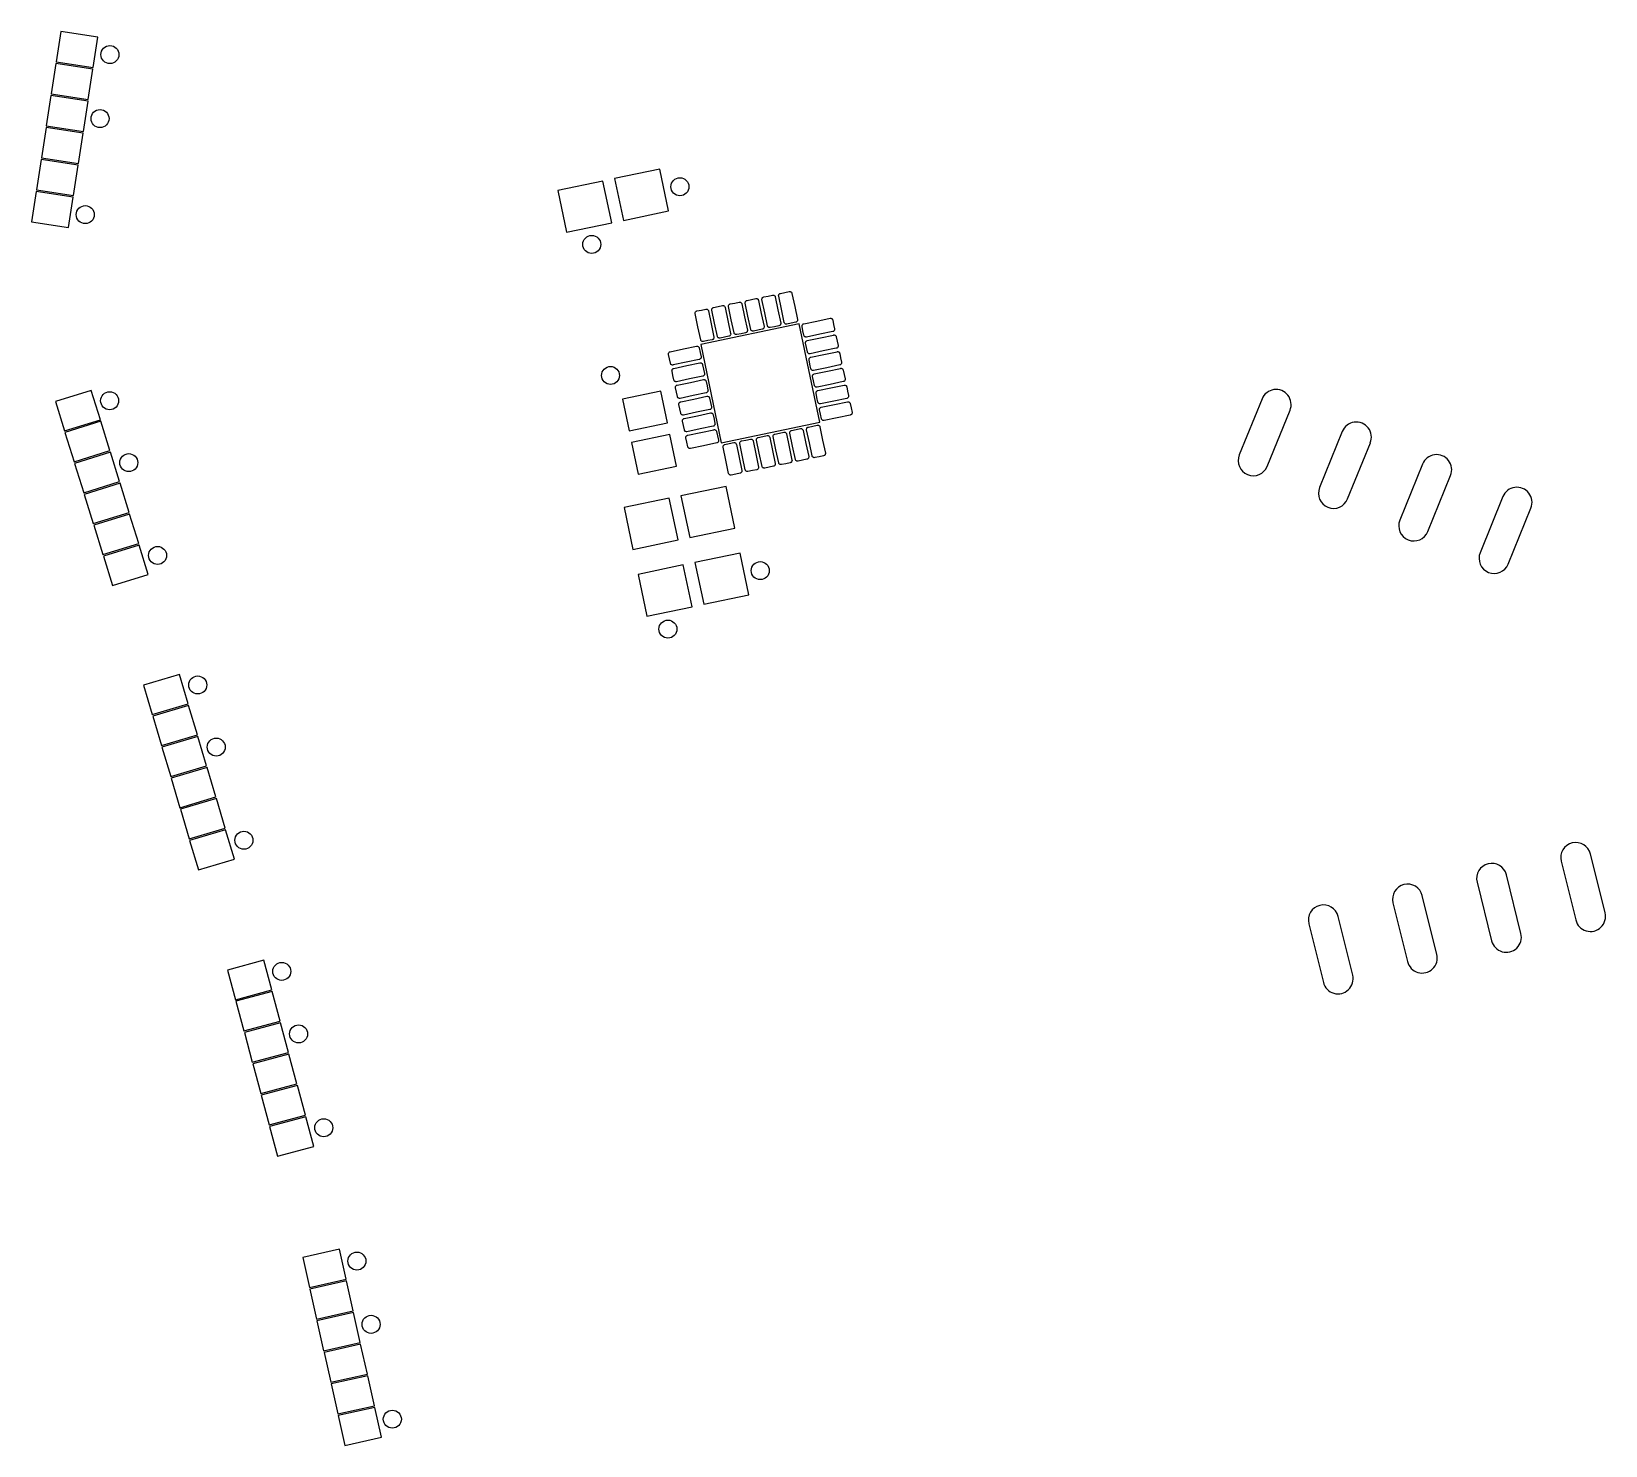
# Model space of a CAD drawing. Header units: millimetres. Extents: x 205 to 339, y 437 to 917.
# Drawn here: x 205.14 to 251.27, y 677.58 to 719.04 of the extents above; entities that cross this region are included whole.
import ezdxf

# ---------------------------------------------------------------- set-up
doc = ezdxf.new("R2010")
doc.units = ezdxf.units.MM
doc.header["$MEASUREMENT"] = 0
doc.layers.add('29_top stop', color=18, linetype='Continuous', true_color=0x000000)

msp = doc.modelspace()

# ---------------------------------------------------------------- linework, layer by layer
at = {"layer": '29_top stop'}
for points in [[(206.946, 717.986), (207.083, 718.875), (205.996, 719.043), (205.859, 718.153)], [(206.802, 717.047), (206.939, 717.936), (205.852, 718.104), (205.715, 717.214)], [(206.657, 716.108), (206.794, 716.997), (205.707, 717.165), (205.57, 716.275)], [(206.513, 715.169), (206.65, 716.058), (205.563, 716.226), (205.426, 715.336)], [(206.368, 714.23), (206.505, 715.119), (205.418, 715.287), (205.281, 714.397)], [(223.807, 713.78), (223.551, 715.003), (222.229, 714.727), (222.485, 713.503)], [(206.224, 713.291), (206.361, 714.18), (205.274, 714.348), (205.137, 713.458)], [(222.143, 713.431), (221.887, 714.655), (220.565, 714.379), (220.821, 713.155)], [(228.245, 707.582), (227.641, 710.47), (224.753, 709.866), (225.357, 706.978)], [(207.155, 707.658), (206.889, 708.518), (205.838, 708.192), (206.105, 707.333)], [(223.778, 707.567), (223.584, 708.497), (222.458, 708.262), (222.653, 707.332)], [(207.436, 706.751), (207.17, 707.611), (206.119, 707.285), (206.386, 706.425)], [(224.044, 706.295), (223.85, 707.225), (222.724, 706.989), (222.919, 706.059)], [(207.718, 705.844), (207.451, 706.703), (206.401, 706.378), (206.667, 705.518)], [(207.999, 704.936), (207.732, 705.796), (206.682, 705.47), (206.948, 704.611)], [(225.752, 704.481), (225.496, 705.704), (224.175, 705.428), (224.431, 704.204)], [(224.088, 704.133), (223.832, 705.356), (222.511, 705.08), (222.767, 703.856)], [(208.28, 704.029), (208.014, 704.888), (206.963, 704.563), (207.229, 703.703)], [(208.561, 703.121), (208.295, 703.981), (207.244, 703.655), (207.511, 702.796)], [(226.162, 702.523), (225.906, 703.747), (224.584, 703.47), (224.84, 702.247)], [(224.498, 702.175), (224.242, 703.399), (222.92, 703.122), (223.176, 701.899)], [(209.73, 699.327), (209.473, 700.19), (208.419, 699.876), (208.675, 699.014)], [(210.001, 698.417), (209.744, 699.279), (208.69, 698.966), (208.946, 698.103)], [(210.271, 697.506), (210.015, 698.369), (208.961, 698.055), (209.217, 697.193)], [(210.542, 696.596), (210.286, 697.458), (209.231, 697.145), (209.488, 696.282)], [(210.813, 695.685), (210.557, 696.548), (209.502, 696.234), (209.759, 695.371)], [(211.084, 694.774), (210.827, 695.637), (209.773, 695.323), (210.03, 694.461)], [(212.179, 690.938), (211.945, 691.807), (210.883, 691.521), (211.116, 690.652)], [(212.425, 690.02), (212.192, 690.889), (211.129, 690.604), (211.363, 689.735)], [(212.672, 689.103), (212.438, 689.972), (211.376, 689.686), (211.609, 688.817)], [(212.918, 688.185), (212.685, 689.054), (211.622, 688.769), (211.856, 687.9)], [(213.164, 687.268), (212.931, 688.137), (211.869, 687.851), (212.102, 686.982)], [(213.411, 686.35), (213.177, 687.219), (212.115, 686.934), (212.348, 686.065)], [(214.358, 682.454), (214.161, 683.332), (213.088, 683.091), (213.285, 682.213)], [(214.566, 681.527), (214.369, 682.405), (213.296, 682.164), (213.493, 681.286)], [(214.774, 680.6), (214.577, 681.478), (213.504, 681.237), (213.7, 680.359)], [(214.982, 679.673), (214.785, 680.551), (213.711, 680.31), (213.908, 679.432)], [(215.19, 678.746), (214.993, 679.624), (213.919, 679.383), (214.116, 678.505)], [(215.397, 677.819), (215.2, 678.697), (214.127, 678.456), (214.324, 677.578)]]:
    msp.add_lwpolyline(points, close=True, dxfattribs=at)
for points in [[(225.261, 710.977), (225.391, 711.004)], [(225.621, 711.052), (225.751, 711.079)], [(225.751, 711.079), (225.88, 711.106)], [(225.959, 711.055), (226.039, 710.671)], [(226.139, 710.692), (226.059, 711.076)], [(226.11, 711.155), (226.24, 711.182)], [(226.24, 711.182), (226.37, 711.209)], [(226.448, 711.158), (226.529, 710.773)], [(226.629, 710.794), (226.549, 711.179)], [(226.6, 711.257), (226.73, 711.284)], [(226.73, 711.284), (226.859, 711.311)], [(226.938, 711.26), (227.018, 710.876)], [(227.118, 710.897), (227.038, 711.281)], [(227.089, 711.359), (227.219, 711.387)], [(227.219, 711.387), (227.349, 711.414)], [(227.427, 711.362), (227.507, 710.978)], [(224.671, 710.385), (224.591, 710.769)], [(224.642, 710.847), (224.772, 710.875)], [(224.772, 710.875), (224.902, 710.902)], [(224.98, 710.85), (225.06, 710.466)], [(225.161, 710.487), (225.08, 710.871)], [(225.132, 710.95), (225.261, 710.977)], [(225.469, 710.953), (225.55, 710.569)], [(225.55, 710.569), (225.63, 710.184)], [(225.65, 710.59), (225.57, 710.974)], [(225.73, 710.205), (225.65, 710.59)], [(226.039, 710.671), (226.12, 710.287)], [(226.22, 710.308), (226.139, 710.692)], [(226.529, 710.773), (226.609, 710.389)], [(226.709, 710.41), (226.629, 710.794)], [(227.018, 710.876), (227.098, 710.492)], [(227.199, 710.513), (227.118, 710.897)], [(227.507, 710.978), (227.588, 710.594)], [(227.776, 710.471), (228.16, 710.552)], [(228.16, 710.552), (228.544, 710.632)], [(228.623, 710.581), (228.65, 710.451)], [(224.752, 710.001), (224.671, 710.385)], [(225.06, 710.466), (225.141, 710.082)], [(225.241, 710.103), (225.161, 710.487)], [(225.449, 710.079), (225.32, 710.052)], [(225.579, 710.106), (225.449, 710.079)], [(225.939, 710.181), (225.809, 710.154)], [(226.068, 710.208), (225.939, 710.181)], [(226.428, 710.284), (226.298, 710.256)], [(226.558, 710.311), (226.428, 710.284)], [(226.917, 710.386), (226.788, 710.359)], [(227.047, 710.413), (226.917, 710.386)], [(227.407, 710.488), (227.277, 710.461)], [(227.537, 710.515), (227.407, 710.488)], [(227.751, 710.263), (227.724, 710.393)], [(227.779, 710.133), (227.751, 710.263)], [(228.241, 710.162), (227.857, 710.082)], [(227.878, 709.982), (228.262, 710.062)], [(228.625, 710.243), (228.241, 710.162)], [(228.262, 710.062), (228.646, 710.142)], [(228.65, 710.451), (228.677, 710.321)], [(228.725, 710.091), (228.752, 709.961)], [(223.86, 709.652), (224.245, 709.732)], [(224.245, 709.732), (224.629, 709.813)], [(224.707, 709.761), (224.734, 709.632)], [(224.734, 709.632), (224.762, 709.502)], [(224.96, 709.976), (224.83, 709.949)], [(225.09, 710.004), (224.96, 709.976)], [(227.854, 709.774), (227.827, 709.903)], [(227.881, 709.644), (227.854, 709.774)], [(228.344, 709.673), (227.959, 709.593)], [(228.728, 709.753), (228.344, 709.673)], [(228.365, 709.573), (228.749, 709.653)], [(228.752, 709.961), (228.779, 709.832)], [(228.827, 709.602), (228.854, 709.472)], [(223.836, 709.444), (223.809, 709.574)], [(223.863, 709.314), (223.836, 709.444)], [(224.326, 709.343), (223.942, 709.263)], [(223.963, 709.163), (224.347, 709.243)], [(224.71, 709.424), (224.326, 709.343)], [(224.347, 709.243), (224.731, 709.323)], [(224.81, 709.272), (224.837, 709.142)], [(224.837, 709.142), (224.864, 709.013)], [(227.956, 709.284), (227.929, 709.414)], [(227.983, 709.154), (227.956, 709.284)], [(227.98, 709.492), (228.365, 709.573)], [(228.446, 709.184), (228.062, 709.103)], [(228.83, 709.264), (228.446, 709.184)], [(228.467, 709.083), (228.851, 709.164)], [(228.854, 709.472), (228.882, 709.342)], [(223.939, 708.954), (223.912, 709.084)], [(223.966, 708.825), (223.939, 708.954)], [(224.428, 708.854), (224.044, 708.773)], [(224.065, 708.673), (224.449, 708.754)], [(224.813, 708.934), (224.428, 708.854)], [(224.449, 708.754), (224.834, 708.834)], [(224.912, 708.783), (224.939, 708.653)], [(228.059, 708.795), (228.032, 708.924)], [(228.086, 708.665), (228.059, 708.795)], [(228.083, 709.003), (228.467, 709.083)], [(228.548, 708.694), (228.164, 708.614)], [(228.933, 708.775), (228.548, 708.694)], [(228.569, 708.594), (228.954, 708.674)], [(228.93, 709.112), (228.957, 708.983)], [(228.957, 708.983), (228.984, 708.853)], [(224.041, 708.465), (224.014, 708.595)], [(224.068, 708.335), (224.041, 708.465)], [(224.531, 708.364), (224.147, 708.284)], [(224.168, 708.184), (224.552, 708.264)], [(224.915, 708.445), (224.531, 708.364)], [(224.552, 708.264), (224.936, 708.345)], [(224.939, 708.653), (224.966, 708.523)], [(225.014, 708.293), (225.042, 708.164)], [(228.161, 708.305), (228.134, 708.435)], [(228.188, 708.176), (228.161, 708.305)], [(228.185, 708.514), (228.569, 708.594)], [(229.035, 708.285), (228.651, 708.205)], [(229.032, 708.623), (229.059, 708.493)], [(229.059, 708.493), (229.086, 708.364)], [(241.206, 708.268), (240.538, 706.624)], [(224.143, 707.976), (224.116, 708.105)], [(224.171, 707.846), (224.143, 707.976)], [(224.633, 707.875), (224.249, 707.795)], [(224.27, 707.694), (224.654, 707.775)], [(225.017, 707.955), (224.633, 707.875)], [(224.654, 707.775), (225.038, 707.855)], [(225.042, 708.164), (225.069, 708.034)], [(225.117, 707.804), (225.144, 707.674)], [(228.263, 707.816), (228.236, 707.946)], [(228.291, 707.686), (228.263, 707.816)], [(228.651, 708.205), (228.267, 708.124)], [(228.288, 708.024), (228.672, 708.104)], [(228.672, 708.104), (229.056, 708.185)], [(229.137, 707.796), (228.753, 707.715)], [(229.134, 708.134), (229.162, 708.004)], [(229.162, 708.004), (229.189, 707.874)], [(241.36, 706.291), (242.027, 707.935)], [(224.246, 707.486), (224.219, 707.616)], [(224.273, 707.357), (224.246, 707.486)], [(224.736, 707.386), (224.351, 707.305)], [(225.12, 707.466), (224.736, 707.386)], [(224.757, 707.285), (225.141, 707.366)], [(225.144, 707.674), (225.171, 707.544)], [(225.219, 707.314), (225.246, 707.185)], [(227.059, 707.267), (227.189, 707.294)], [(227.419, 707.342), (227.549, 707.369)], [(227.549, 707.369), (227.678, 707.396)], [(227.757, 707.345), (227.837, 706.961)], [(227.937, 706.982), (227.857, 707.366)], [(227.908, 707.444), (228.038, 707.471)], [(228.038, 707.471), (228.168, 707.498)], [(228.246, 707.447), (228.327, 707.063)], [(228.753, 707.715), (228.369, 707.635)], [(243.559, 707.313), (242.892, 705.669)], [(224.348, 706.997), (224.321, 707.126)], [(224.375, 706.867), (224.348, 706.997)], [(224.372, 707.205), (224.757, 707.285)], [(224.838, 706.896), (224.454, 706.816)], [(225.222, 706.977), (224.838, 706.896)], [(225.246, 707.185), (225.274, 707.055)], [(225.49, 706.47), (225.41, 706.854)], [(225.461, 706.932), (225.591, 706.959)], [(225.591, 706.959), (225.721, 706.986)], [(225.799, 706.935), (225.88, 706.551)], [(225.98, 706.572), (225.899, 706.956)], [(225.951, 707.035), (226.08, 707.062)], [(226.08, 707.062), (226.21, 707.089)], [(226.289, 707.038), (226.369, 706.653)], [(226.469, 706.674), (226.389, 707.059)], [(226.44, 707.137), (226.57, 707.164)], [(226.57, 707.164), (226.7, 707.191)], [(226.778, 707.14), (226.858, 706.756)], [(226.959, 706.777), (226.878, 707.161)], [(226.93, 707.239), (227.059, 707.267)], [(227.267, 707.242), (227.348, 706.858)], [(227.348, 706.858), (227.428, 706.474)], [(227.448, 706.879), (227.368, 707.263)], [(227.528, 706.495), (227.448, 706.879)], [(227.837, 706.961), (227.918, 706.576)], [(228.018, 706.597), (227.937, 706.982)], [(228.327, 707.063), (228.407, 706.679)], [(243.714, 705.335), (244.381, 706.979)], [(225.571, 706.085), (225.49, 706.47)], [(225.88, 706.551), (225.96, 706.167)], [(226.06, 706.188), (225.98, 706.572)], [(226.369, 706.653), (226.449, 706.269)], [(226.55, 706.29), (226.469, 706.674)], [(226.858, 706.756), (226.939, 706.372)], [(227.039, 706.393), (226.959, 706.777)], [(227.247, 706.368), (227.117, 706.341)], [(227.377, 706.395), (227.247, 706.368)], [(227.737, 706.471), (227.607, 706.444)], [(227.866, 706.498), (227.737, 706.471)], [(228.226, 706.573), (228.096, 706.546)], [(228.356, 706.6), (228.226, 706.573)], [(225.779, 706.061), (225.649, 706.034)], [(225.909, 706.088), (225.779, 706.061)], [(226.268, 706.164), (226.139, 706.136)], [(226.398, 706.191), (226.268, 706.164)], [(226.758, 706.266), (226.628, 706.239)], [(226.887, 706.293), (226.758, 706.266)], [(245.913, 706.357), (245.245, 704.714)], [(246.067, 704.38), (246.734, 706.024)], [(248.266, 705.402), (247.599, 703.758)], [(248.421, 703.425), (249.088, 705.069)], [(251.261, 693.202), (250.835, 694.924)], [(249.974, 694.711), (250.4, 692.989)], [(247.509, 694.101), (247.935, 692.379)], [(248.796, 692.592), (248.37, 694.314)], [(245.043, 693.49), (245.469, 691.768)], [(246.33, 691.981), (245.904, 693.703)], [(243.865, 691.371), (243.438, 693.093)], [(242.577, 692.88), (243.004, 691.158)]]:
    msp.add_lwpolyline(points, dxfattribs=at)
for centre in [(207.435, 718.366), (207.146, 716.488), (224.143, 714.489), (206.712, 713.671), (221.56, 712.799), (222.109, 708.955), (207.428, 708.214), (207.99, 706.399), (208.834, 703.677), (226.499, 703.232), (223.792, 701.517), (210.009, 699.88), (210.551, 698.059), (211.363, 695.327), (212.473, 691.482), (212.965, 689.647), (213.704, 686.895), (214.674, 682.986), (215.09, 681.132), (215.714, 678.351)]:
    msp.add_circle(centre, 0.264, dxfattribs=at)
for centre, start, end in [((241.616, 708.101), 337.9063, 157.9063), ((243.97, 707.146), 337.9063, 157.9063), ((240.949, 706.458), 157.9063, 337.9063), ((246.323, 706.191), 337.9063, 157.9063), ((243.303, 705.502), 157.9063, 337.9063), ((248.677, 705.235), 337.9063, 157.9063), ((245.656, 704.547), 157.9063, 337.9063), ((248.01, 703.592), 157.9063, 337.9063), ((250.405, 694.817), 13.9021, 193.9021), ((247.939, 694.207), 13.9021, 193.9021), ((245.473, 693.597), 13.9021, 193.9021), ((243.008, 692.987), 13.9021, 193.9021), ((250.831, 693.095), 193.9021, 13.9021), ((248.365, 692.485), 193.9021, 13.9021), ((245.9, 691.875), 193.9021, 13.9021), ((243.434, 691.265), 193.9021, 13.9021)]:
    msp.add_arc(centre, 0.443, start, end, dxfattribs=at)
for points, knots in [([(225.391, 711.004), (225.4, 711.006), (225.417, 711.006), (225.444, 710.995), (225.462, 710.975), (225.468, 710.959), (225.469, 710.953)], [2.6461067, 2.6461067, 2.6461067, 2.6461067, 2.6722453, 2.6978442, 2.7306065, 2.7495084, 2.7495084, 2.7495084, 2.7495084]), ([(225.57, 710.974), (225.568, 710.98), (225.567, 710.997), (225.576, 711.023), (225.596, 711.043), (225.613, 711.05), (225.621, 711.052)], [2.277705, 2.277705, 2.277705, 2.277705, 2.2966068, 2.3293692, 2.3549681, 2.3811067, 2.3811067, 2.3811067, 2.3811067]), ([(225.88, 711.106), (225.889, 711.108), (225.907, 711.108), (225.933, 711.098), (225.952, 711.078), (225.958, 711.061), (225.959, 711.055)], [2.6461067, 2.6461067, 2.6461067, 2.6461067, 2.6722453, 2.6978442, 2.7306065, 2.7495084, 2.7495084, 2.7495084, 2.7495084]), ([(226.059, 711.076), (226.058, 711.082), (226.057, 711.1), (226.065, 711.125), (226.086, 711.146), (226.102, 711.153), (226.11, 711.155)], [2.277705, 2.277705, 2.277705, 2.277705, 2.2966068, 2.3293692, 2.3549681, 2.3811067, 2.3811067, 2.3811067, 2.3811067]), ([(226.37, 711.209), (226.378, 711.211), (226.396, 711.211), (226.423, 711.2), (226.441, 711.18), (226.447, 711.164), (226.448, 711.158)], [2.6461067, 2.6461067, 2.6461067, 2.6461067, 2.6722453, 2.6978442, 2.7306065, 2.7495084, 2.7495084, 2.7495084, 2.7495084]), ([(226.549, 711.179), (226.547, 711.185), (226.546, 711.202), (226.555, 711.228), (226.575, 711.248), (226.591, 711.255), (226.6, 711.257)], [2.277705, 2.277705, 2.277705, 2.277705, 2.2966068, 2.3293692, 2.3549681, 2.3811067, 2.3811067, 2.3811067, 2.3811067]), ([(226.859, 711.311), (226.868, 711.313), (226.886, 711.313), (226.912, 711.302), (226.93, 711.283), (226.936, 711.266), (226.938, 711.26)], [2.6461067, 2.6461067, 2.6461067, 2.6461067, 2.6722453, 2.6978442, 2.7306065, 2.7495084, 2.7495084, 2.7495084, 2.7495084]), ([(227.038, 711.281), (227.037, 711.287), (227.035, 711.304), (227.044, 711.33), (227.064, 711.351), (227.081, 711.357), (227.089, 711.359)], [2.277705, 2.277705, 2.277705, 2.277705, 2.2966068, 2.3293692, 2.3549681, 2.3811067, 2.3811067, 2.3811067, 2.3811067]), ([(227.349, 711.414), (227.357, 711.415), (227.375, 711.416), (227.402, 711.405), (227.42, 711.385), (227.426, 711.368), (227.427, 711.362)], [2.6461067, 2.6461067, 2.6461067, 2.6461067, 2.6722453, 2.6978442, 2.7306065, 2.7495084, 2.7495084, 2.7495084, 2.7495084]), ([(224.591, 710.769), (224.59, 710.775), (224.588, 710.793), (224.597, 710.818), (224.617, 710.839), (224.634, 710.846), (224.642, 710.847)], [2.277705, 2.277705, 2.277705, 2.277705, 2.2966068, 2.3293692, 2.3549681, 2.3811067, 2.3811067, 2.3811067, 2.3811067]), ([(224.902, 710.902), (224.91, 710.903), (224.928, 710.904), (224.955, 710.893), (224.973, 710.873), (224.979, 710.857), (224.98, 710.85)], [2.6461067, 2.6461067, 2.6461067, 2.6461067, 2.6722453, 2.6978442, 2.7306065, 2.7495084, 2.7495084, 2.7495084, 2.7495084]), ([(225.08, 710.871), (225.079, 710.878), (225.078, 710.895), (225.087, 710.92), (225.107, 710.941), (225.123, 710.948), (225.132, 710.95)], [2.277705, 2.277705, 2.277705, 2.277705, 2.2966068, 2.3293692, 2.3549681, 2.3811067, 2.3811067, 2.3811067, 2.3811067]), ([(227.588, 710.594), (227.589, 710.588), (227.59, 710.57), (227.582, 710.545), (227.561, 710.524), (227.545, 710.517), (227.537, 710.515)], [1.0209017, 1.0209017, 1.0209017, 1.0209017, 1.0398035, 1.0725658, 1.0981648, 1.1243033, 1.1243033, 1.1243033, 1.1243033]), ([(228.544, 710.632), (228.55, 710.633), (228.568, 710.634), (228.593, 710.626), (228.614, 710.605), (228.621, 710.589), (228.623, 710.581)], [2.277705, 2.277705, 2.277705, 2.277705, 2.2966068, 2.3293692, 2.3549681, 2.3811067, 2.3811067, 2.3811067, 2.3811067]), ([(225.141, 710.082), (225.142, 710.076), (225.143, 710.058), (225.135, 710.033), (225.114, 710.012), (225.098, 710.005), (225.09, 710.004)], [1.0209017, 1.0209017, 1.0209017, 1.0209017, 1.0398035, 1.0725658, 1.0981648, 1.1243033, 1.1243033, 1.1243033, 1.1243033]), ([(225.32, 710.052), (225.311, 710.05), (225.293, 710.05), (225.266, 710.061), (225.248, 710.08), (225.242, 710.097), (225.241, 710.103)], [1.3893033, 1.3893033, 1.3893033, 1.3893033, 1.4154419, 1.4410409, 1.4738032, 1.492705, 1.492705, 1.492705, 1.492705]), ([(225.63, 710.184), (225.631, 710.178), (225.633, 710.161), (225.624, 710.135), (225.604, 710.115), (225.587, 710.108), (225.579, 710.106)], [1.0209017, 1.0209017, 1.0209017, 1.0209017, 1.0398035, 1.0725658, 1.0981648, 1.1243033, 1.1243033, 1.1243033, 1.1243033]), ([(225.809, 710.154), (225.8, 710.152), (225.783, 710.152), (225.756, 710.163), (225.738, 710.183), (225.732, 710.199), (225.73, 710.205)], [1.3893033, 1.3893033, 1.3893033, 1.3893033, 1.4154419, 1.4410409, 1.4738032, 1.492705, 1.492705, 1.492705, 1.492705]), ([(226.12, 710.287), (226.121, 710.281), (226.122, 710.263), (226.113, 710.238), (226.093, 710.217), (226.077, 710.21), (226.068, 710.208)], [1.0209017, 1.0209017, 1.0209017, 1.0209017, 1.0398035, 1.0725658, 1.0981648, 1.1243033, 1.1243033, 1.1243033, 1.1243033]), ([(226.298, 710.256), (226.29, 710.255), (226.272, 710.254), (226.245, 710.265), (226.227, 710.285), (226.221, 710.302), (226.22, 710.308)], [1.3893033, 1.3893033, 1.3893033, 1.3893033, 1.4154419, 1.4410409, 1.4738032, 1.492705, 1.492705, 1.492705, 1.492705]), ([(226.609, 710.389), (226.61, 710.383), (226.612, 710.366), (226.603, 710.34), (226.583, 710.319), (226.566, 710.313), (226.558, 710.311)], [1.0209017, 1.0209017, 1.0209017, 1.0209017, 1.0398035, 1.0725658, 1.0981648, 1.1243033, 1.1243033, 1.1243033, 1.1243033]), ([(226.788, 710.359), (226.779, 710.357), (226.761, 710.357), (226.735, 710.368), (226.716, 710.388), (226.711, 710.404), (226.709, 710.41)], [1.3893033, 1.3893033, 1.3893033, 1.3893033, 1.4154419, 1.4410409, 1.4738032, 1.492705, 1.492705, 1.492705, 1.492705]), ([(227.098, 710.492), (227.1, 710.485), (227.101, 710.468), (227.092, 710.443), (227.072, 710.422), (227.056, 710.415), (227.047, 710.413)], [1.0209017, 1.0209017, 1.0209017, 1.0209017, 1.0398035, 1.0725658, 1.0981648, 1.1243033, 1.1243033, 1.1243033, 1.1243033]), ([(227.277, 710.461), (227.269, 710.46), (227.251, 710.459), (227.224, 710.47), (227.206, 710.49), (227.2, 710.506), (227.199, 710.513)], [1.3893033, 1.3893033, 1.3893033, 1.3893033, 1.4154419, 1.4410409, 1.4738032, 1.492705, 1.492705, 1.492705, 1.492705]), ([(227.724, 710.393), (227.723, 710.401), (227.722, 710.419), (227.733, 710.446), (227.753, 710.464), (227.77, 710.47), (227.776, 710.471)], [1.3893033, 1.3893033, 1.3893033, 1.3893033, 1.4154419, 1.4410409, 1.4738032, 1.492705, 1.492705, 1.492705, 1.492705]), ([(227.857, 710.082), (227.851, 710.081), (227.834, 710.079), (227.808, 710.088), (227.787, 710.108), (227.781, 710.125), (227.779, 710.133)], [1.0209017, 1.0209017, 1.0209017, 1.0209017, 1.0398035, 1.0725658, 1.0981648, 1.1243033, 1.1243033, 1.1243033, 1.1243033]), ([(228.677, 710.321), (228.678, 710.313), (228.679, 710.295), (228.668, 710.268), (228.648, 710.25), (228.632, 710.244), (228.625, 710.243)], [2.6461067, 2.6461067, 2.6461067, 2.6461067, 2.6722453, 2.6978442, 2.7306065, 2.7495084, 2.7495084, 2.7495084, 2.7495084]), ([(228.646, 710.142), (228.653, 710.144), (228.67, 710.145), (228.695, 710.136), (228.716, 710.116), (228.723, 710.1), (228.725, 710.091)], [2.277705, 2.277705, 2.277705, 2.277705, 2.2966068, 2.3293692, 2.3549681, 2.3811067, 2.3811067, 2.3811067, 2.3811067]), ([(223.809, 709.574), (223.807, 709.582), (223.807, 709.6), (223.818, 709.627), (223.838, 709.645), (223.854, 709.651), (223.86, 709.652)], [1.3893033, 1.3893033, 1.3893033, 1.3893033, 1.4154419, 1.4410409, 1.4738032, 1.492705, 1.492705, 1.492705, 1.492705]), ([(224.629, 709.813), (224.635, 709.814), (224.652, 709.815), (224.678, 709.806), (224.699, 709.786), (224.705, 709.77), (224.707, 709.761)], [2.277705, 2.277705, 2.277705, 2.277705, 2.2966068, 2.3293692, 2.3549681, 2.3811067, 2.3811067, 2.3811067, 2.3811067]), ([(224.83, 709.949), (224.822, 709.948), (224.804, 709.947), (224.777, 709.958), (224.759, 709.978), (224.753, 709.994), (224.752, 710.001)], [1.3893033, 1.3893033, 1.3893033, 1.3893033, 1.4154419, 1.4410409, 1.4738032, 1.492705, 1.492705, 1.492705, 1.492705]), ([(227.827, 709.903), (227.825, 709.912), (227.825, 709.93), (227.836, 709.956), (227.855, 709.975), (227.872, 709.98), (227.878, 709.982)], [1.3893033, 1.3893033, 1.3893033, 1.3893033, 1.4154419, 1.4410409, 1.4738032, 1.492705, 1.492705, 1.492705, 1.492705]), ([(227.959, 709.593), (227.953, 709.591), (227.936, 709.59), (227.91, 709.599), (227.89, 709.619), (227.883, 709.635), (227.881, 709.644)], [1.0209017, 1.0209017, 1.0209017, 1.0209017, 1.0398035, 1.0725658, 1.0981648, 1.1243033, 1.1243033, 1.1243033, 1.1243033]), ([(228.779, 709.832), (228.781, 709.823), (228.781, 709.805), (228.77, 709.779), (228.75, 709.761), (228.734, 709.755), (228.728, 709.753)], [2.6461067, 2.6461067, 2.6461067, 2.6461067, 2.6722453, 2.6978442, 2.7306065, 2.7495084, 2.7495084, 2.7495084, 2.7495084]), ([(228.749, 709.653), (228.755, 709.654), (228.772, 709.656), (228.798, 709.647), (228.819, 709.627), (228.825, 709.61), (228.827, 709.602)], [2.277705, 2.277705, 2.277705, 2.277705, 2.2966068, 2.3293692, 2.3549681, 2.3811067, 2.3811067, 2.3811067, 2.3811067]), ([(223.942, 709.263), (223.936, 709.262), (223.918, 709.26), (223.893, 709.269), (223.872, 709.289), (223.865, 709.306), (223.863, 709.314)], [1.0209017, 1.0209017, 1.0209017, 1.0209017, 1.0398035, 1.0725658, 1.0981648, 1.1243033, 1.1243033, 1.1243033, 1.1243033]), ([(223.912, 709.084), (223.91, 709.093), (223.91, 709.11), (223.92, 709.137), (223.94, 709.155), (223.957, 709.161), (223.963, 709.163)], [1.3893033, 1.3893033, 1.3893033, 1.3893033, 1.4154419, 1.4410409, 1.4738032, 1.492705, 1.492705, 1.492705, 1.492705]), ([(224.762, 709.502), (224.763, 709.493), (224.764, 709.476), (224.753, 709.449), (224.733, 709.431), (224.716, 709.425), (224.71, 709.424)], [2.6461067, 2.6461067, 2.6461067, 2.6461067, 2.6722453, 2.6978442, 2.7306065, 2.7495084, 2.7495084, 2.7495084, 2.7495084]), ([(224.731, 709.323), (224.737, 709.325), (224.755, 709.326), (224.78, 709.317), (224.801, 709.297), (224.808, 709.281), (224.81, 709.272)], [2.277705, 2.277705, 2.277705, 2.277705, 2.2966068, 2.3293692, 2.3549681, 2.3811067, 2.3811067, 2.3811067, 2.3811067]), ([(227.929, 709.414), (227.927, 709.422), (227.927, 709.44), (227.938, 709.467), (227.958, 709.485), (227.974, 709.491), (227.98, 709.492)], [1.3893033, 1.3893033, 1.3893033, 1.3893033, 1.4154419, 1.4410409, 1.4738032, 1.492705, 1.492705, 1.492705, 1.492705]), ([(228.062, 709.103), (228.056, 709.102), (228.038, 709.101), (228.013, 709.109), (227.992, 709.13), (227.985, 709.146), (227.983, 709.154)], [1.0209017, 1.0209017, 1.0209017, 1.0209017, 1.0398035, 1.0725658, 1.0981648, 1.1243033, 1.1243033, 1.1243033, 1.1243033]), ([(228.882, 709.342), (228.883, 709.334), (228.884, 709.316), (228.873, 709.289), (228.853, 709.271), (228.836, 709.265), (228.83, 709.264)], [2.6461067, 2.6461067, 2.6461067, 2.6461067, 2.6722453, 2.6978442, 2.7306065, 2.7495084, 2.7495084, 2.7495084, 2.7495084]), ([(228.851, 709.164), (228.857, 709.165), (228.875, 709.166), (228.9, 709.157), (228.921, 709.137), (228.928, 709.121), (228.93, 709.112)], [2.277705, 2.277705, 2.277705, 2.277705, 2.2966068, 2.3293692, 2.3549681, 2.3811067, 2.3811067, 2.3811067, 2.3811067]), ([(224.044, 708.773), (224.038, 708.772), (224.021, 708.771), (223.995, 708.78), (223.975, 708.8), (223.968, 708.816), (223.966, 708.825)], [1.0209017, 1.0209017, 1.0209017, 1.0209017, 1.0398035, 1.0725658, 1.0981648, 1.1243033, 1.1243033, 1.1243033, 1.1243033]), ([(224.014, 708.595), (224.012, 708.603), (224.012, 708.621), (224.023, 708.648), (224.043, 708.666), (224.059, 708.672), (224.065, 708.673)], [1.3893033, 1.3893033, 1.3893033, 1.3893033, 1.4154419, 1.4410409, 1.4738032, 1.492705, 1.492705, 1.492705, 1.492705]), ([(224.864, 709.013), (224.866, 709.004), (224.866, 708.986), (224.855, 708.96), (224.835, 708.941), (224.819, 708.936), (224.813, 708.934)], [2.6461067, 2.6461067, 2.6461067, 2.6461067, 2.6722453, 2.6978442, 2.7306065, 2.7495084, 2.7495084, 2.7495084, 2.7495084]), ([(224.834, 708.834), (224.84, 708.835), (224.857, 708.836), (224.883, 708.828), (224.903, 708.808), (224.91, 708.791), (224.912, 708.783)], [2.277705, 2.277705, 2.277705, 2.277705, 2.2966068, 2.3293692, 2.3549681, 2.3811067, 2.3811067, 2.3811067, 2.3811067]), ([(228.032, 708.924), (228.03, 708.933), (228.03, 708.951), (228.04, 708.977), (228.06, 708.996), (228.077, 709.002), (228.083, 709.003)], [1.3893033, 1.3893033, 1.3893033, 1.3893033, 1.4154419, 1.4410409, 1.4738032, 1.492705, 1.492705, 1.492705, 1.492705]), ([(228.984, 708.853), (228.986, 708.844), (228.986, 708.827), (228.975, 708.8), (228.955, 708.782), (228.939, 708.776), (228.933, 708.775)], [2.6461067, 2.6461067, 2.6461067, 2.6461067, 2.6722453, 2.6978442, 2.7306065, 2.7495084, 2.7495084, 2.7495084, 2.7495084]), ([(228.954, 708.674), (228.96, 708.676), (228.977, 708.677), (229.003, 708.668), (229.023, 708.648), (229.03, 708.631), (229.032, 708.623)], [2.277705, 2.277705, 2.277705, 2.277705, 2.2966068, 2.3293692, 2.3549681, 2.3811067, 2.3811067, 2.3811067, 2.3811067]), ([(224.147, 708.284), (224.14, 708.283), (224.123, 708.282), (224.098, 708.29), (224.077, 708.31), (224.07, 708.327), (224.068, 708.335)], [1.0209017, 1.0209017, 1.0209017, 1.0209017, 1.0398035, 1.0725658, 1.0981648, 1.1243033, 1.1243033, 1.1243033, 1.1243033]), ([(224.966, 708.523), (224.968, 708.515), (224.968, 708.497), (224.957, 708.47), (224.938, 708.452), (224.921, 708.446), (224.915, 708.445)], [2.6461067, 2.6461067, 2.6461067, 2.6461067, 2.6722453, 2.6978442, 2.7306065, 2.7495084, 2.7495084, 2.7495084, 2.7495084]), ([(224.936, 708.345), (224.942, 708.346), (224.96, 708.347), (224.985, 708.338), (225.006, 708.318), (225.013, 708.302), (225.014, 708.293)], [2.277705, 2.277705, 2.277705, 2.277705, 2.2966068, 2.3293692, 2.3549681, 2.3811067, 2.3811067, 2.3811067, 2.3811067]), ([(228.164, 708.614), (228.158, 708.613), (228.141, 708.611), (228.115, 708.62), (228.095, 708.64), (228.088, 708.657), (228.086, 708.665)], [1.0209017, 1.0209017, 1.0209017, 1.0209017, 1.0398035, 1.0725658, 1.0981648, 1.1243033, 1.1243033, 1.1243033, 1.1243033]), ([(228.134, 708.435), (228.132, 708.444), (228.132, 708.461), (228.143, 708.488), (228.163, 708.506), (228.179, 708.512), (228.185, 708.514)], [1.3893033, 1.3893033, 1.3893033, 1.3893033, 1.4154419, 1.4410409, 1.4738032, 1.492705, 1.492705, 1.492705, 1.492705]), ([(229.086, 708.364), (229.088, 708.355), (229.088, 708.337), (229.077, 708.311), (229.058, 708.292), (229.041, 708.286), (229.035, 708.285)], [2.6461067, 2.6461067, 2.6461067, 2.6461067, 2.6722453, 2.6978442, 2.7306065, 2.7495084, 2.7495084, 2.7495084, 2.7495084]), ([(224.116, 708.105), (224.115, 708.114), (224.114, 708.132), (224.125, 708.158), (224.145, 708.177), (224.161, 708.182), (224.168, 708.184)], [1.3893033, 1.3893033, 1.3893033, 1.3893033, 1.4154419, 1.4410409, 1.4738032, 1.492705, 1.492705, 1.492705, 1.492705]), ([(224.249, 707.795), (224.243, 707.793), (224.225, 707.792), (224.2, 707.801), (224.179, 707.821), (224.172, 707.837), (224.171, 707.846)], [1.0209017, 1.0209017, 1.0209017, 1.0209017, 1.0398035, 1.0725658, 1.0981648, 1.1243033, 1.1243033, 1.1243033, 1.1243033]), ([(225.069, 708.034), (225.07, 708.025), (225.071, 708.008), (225.06, 707.981), (225.04, 707.963), (225.024, 707.957), (225.017, 707.955)], [2.6461067, 2.6461067, 2.6461067, 2.6461067, 2.6722453, 2.6978442, 2.7306065, 2.7495084, 2.7495084, 2.7495084, 2.7495084]), ([(225.038, 707.855), (225.045, 707.856), (225.062, 707.858), (225.087, 707.849), (225.108, 707.829), (225.115, 707.812), (225.117, 707.804)], [2.277705, 2.277705, 2.277705, 2.277705, 2.2966068, 2.3293692, 2.3549681, 2.3811067, 2.3811067, 2.3811067, 2.3811067]), ([(228.267, 708.124), (228.26, 708.123), (228.243, 708.122), (228.218, 708.131), (228.197, 708.151), (228.19, 708.167), (228.188, 708.176)], [1.0209017, 1.0209017, 1.0209017, 1.0209017, 1.0398035, 1.0725658, 1.0981648, 1.1243033, 1.1243033, 1.1243033, 1.1243033]), ([(228.236, 707.946), (228.235, 707.954), (228.234, 707.972), (228.245, 707.999), (228.265, 708.017), (228.281, 708.023), (228.288, 708.024)], [1.3893033, 1.3893033, 1.3893033, 1.3893033, 1.4154419, 1.4410409, 1.4738032, 1.492705, 1.492705, 1.492705, 1.492705]), ([(229.056, 708.185), (229.062, 708.186), (229.08, 708.187), (229.105, 708.179), (229.126, 708.158), (229.133, 708.142), (229.134, 708.134)], [2.277705, 2.277705, 2.277705, 2.277705, 2.2966068, 2.3293692, 2.3549681, 2.3811067, 2.3811067, 2.3811067, 2.3811067]), ([(229.189, 707.874), (229.19, 707.866), (229.191, 707.848), (229.18, 707.821), (229.16, 707.803), (229.144, 707.797), (229.137, 707.796)], [2.6461067, 2.6461067, 2.6461067, 2.6461067, 2.6722453, 2.6978442, 2.7306065, 2.7495084, 2.7495084, 2.7495084, 2.7495084]), ([(224.219, 707.616), (224.217, 707.624), (224.217, 707.642), (224.228, 707.669), (224.247, 707.687), (224.264, 707.693), (224.27, 707.694)], [1.3893033, 1.3893033, 1.3893033, 1.3893033, 1.4154419, 1.4410409, 1.4738032, 1.492705, 1.492705, 1.492705, 1.492705]), ([(224.351, 707.305), (224.345, 707.304), (224.328, 707.303), (224.302, 707.312), (224.282, 707.332), (224.275, 707.348), (224.273, 707.357)], [1.0209017, 1.0209017, 1.0209017, 1.0209017, 1.0398035, 1.0725658, 1.0981648, 1.1243033, 1.1243033, 1.1243033, 1.1243033]), ([(225.171, 707.544), (225.173, 707.536), (225.173, 707.518), (225.162, 707.491), (225.142, 707.473), (225.126, 707.467), (225.12, 707.466)], [2.6461067, 2.6461067, 2.6461067, 2.6461067, 2.6722453, 2.6978442, 2.7306065, 2.7495084, 2.7495084, 2.7495084, 2.7495084]), ([(225.141, 707.366), (225.147, 707.367), (225.164, 707.368), (225.19, 707.359), (225.211, 707.339), (225.217, 707.323), (225.219, 707.314)], [2.277705, 2.277705, 2.277705, 2.277705, 2.2966068, 2.3293692, 2.3549681, 2.3811067, 2.3811067, 2.3811067, 2.3811067]), ([(227.189, 707.294), (227.198, 707.295), (227.215, 707.296), (227.242, 707.285), (227.26, 707.265), (227.266, 707.248), (227.267, 707.242)], [2.6461067, 2.6461067, 2.6461067, 2.6461067, 2.6722453, 2.6978442, 2.7306065, 2.7495084, 2.7495084, 2.7495084, 2.7495084]), ([(227.368, 707.263), (227.366, 707.269), (227.365, 707.287), (227.374, 707.312), (227.394, 707.333), (227.41, 707.34), (227.419, 707.342)], [2.277705, 2.277705, 2.277705, 2.277705, 2.2966068, 2.3293692, 2.3549681, 2.3811067, 2.3811067, 2.3811067, 2.3811067]), ([(227.678, 707.396), (227.687, 707.398), (227.705, 707.398), (227.731, 707.387), (227.75, 707.367), (227.755, 707.351), (227.757, 707.345)], [2.6461067, 2.6461067, 2.6461067, 2.6461067, 2.6722453, 2.6978442, 2.7306065, 2.7495084, 2.7495084, 2.7495084, 2.7495084]), ([(227.857, 707.366), (227.856, 707.372), (227.855, 707.389), (227.863, 707.415), (227.883, 707.435), (227.9, 707.442), (227.908, 707.444)], [2.277705, 2.277705, 2.277705, 2.277705, 2.2966068, 2.3293692, 2.3549681, 2.3811067, 2.3811067, 2.3811067, 2.3811067]), ([(228.168, 707.498), (228.176, 707.5), (228.194, 707.5), (228.221, 707.49), (228.239, 707.47), (228.245, 707.453), (228.246, 707.447)], [2.6461067, 2.6461067, 2.6461067, 2.6461067, 2.6722453, 2.6978442, 2.7306065, 2.7495084, 2.7495084, 2.7495084, 2.7495084]), ([(228.369, 707.635), (228.363, 707.634), (228.345, 707.632), (228.32, 707.641), (228.299, 707.661), (228.293, 707.678), (228.291, 707.686)], [1.0209017, 1.0209017, 1.0209017, 1.0209017, 1.0398035, 1.0725658, 1.0981648, 1.1243033, 1.1243033, 1.1243033, 1.1243033]), ([(224.321, 707.126), (224.319, 707.135), (224.319, 707.153), (224.33, 707.18), (224.35, 707.198), (224.366, 707.204), (224.372, 707.205)], [1.3893033, 1.3893033, 1.3893033, 1.3893033, 1.4154419, 1.4410409, 1.4738032, 1.492705, 1.492705, 1.492705, 1.492705]), ([(224.454, 706.816), (224.448, 706.815), (224.43, 706.813), (224.405, 706.822), (224.384, 706.842), (224.377, 706.859), (224.375, 706.867)], [1.0209017, 1.0209017, 1.0209017, 1.0209017, 1.0398035, 1.0725658, 1.0981648, 1.1243033, 1.1243033, 1.1243033, 1.1243033]), ([(225.274, 707.055), (225.275, 707.046), (225.276, 707.029), (225.265, 707.002), (225.245, 706.984), (225.228, 706.978), (225.222, 706.977)], [2.6461067, 2.6461067, 2.6461067, 2.6461067, 2.6722453, 2.6978442, 2.7306065, 2.7495084, 2.7495084, 2.7495084, 2.7495084]), ([(225.41, 706.854), (225.409, 706.86), (225.408, 706.877), (225.416, 706.903), (225.436, 706.923), (225.453, 706.93), (225.461, 706.932)], [2.277705, 2.277705, 2.277705, 2.277705, 2.2966068, 2.3293692, 2.3549681, 2.3811067, 2.3811067, 2.3811067, 2.3811067]), ([(225.721, 706.986), (225.729, 706.988), (225.747, 706.988), (225.774, 706.978), (225.792, 706.958), (225.798, 706.941), (225.799, 706.935)], [2.6461067, 2.6461067, 2.6461067, 2.6461067, 2.6722453, 2.6978442, 2.7306065, 2.7495084, 2.7495084, 2.7495084, 2.7495084]), ([(225.899, 706.956), (225.898, 706.962), (225.897, 706.98), (225.906, 707.005), (225.926, 707.026), (225.942, 707.033), (225.951, 707.035)], [2.277705, 2.277705, 2.277705, 2.277705, 2.2966068, 2.3293692, 2.3549681, 2.3811067, 2.3811067, 2.3811067, 2.3811067]), ([(226.21, 707.089), (226.219, 707.091), (226.236, 707.091), (226.263, 707.08), (226.281, 707.06), (226.287, 707.044), (226.289, 707.038)], [2.6461067, 2.6461067, 2.6461067, 2.6461067, 2.6722453, 2.6978442, 2.7306065, 2.7495084, 2.7495084, 2.7495084, 2.7495084]), ([(226.389, 707.059), (226.388, 707.065), (226.386, 707.082), (226.395, 707.108), (226.415, 707.128), (226.432, 707.135), (226.44, 707.137)], [2.277705, 2.277705, 2.277705, 2.277705, 2.2966068, 2.3293692, 2.3549681, 2.3811067, 2.3811067, 2.3811067, 2.3811067]), ([(226.7, 707.191), (226.708, 707.193), (226.726, 707.193), (226.753, 707.182), (226.771, 707.163), (226.777, 707.146), (226.778, 707.14)], [2.6461067, 2.6461067, 2.6461067, 2.6461067, 2.6722453, 2.6978442, 2.7306065, 2.7495084, 2.7495084, 2.7495084, 2.7495084]), ([(226.878, 707.161), (226.877, 707.167), (226.876, 707.184), (226.885, 707.21), (226.905, 707.231), (226.921, 707.237), (226.93, 707.239)], [2.277705, 2.277705, 2.277705, 2.277705, 2.2966068, 2.3293692, 2.3549681, 2.3811067, 2.3811067, 2.3811067, 2.3811067]), ([(226.939, 706.372), (226.94, 706.365), (226.941, 706.348), (226.932, 706.322), (226.912, 706.302), (226.896, 706.295), (226.887, 706.293)], [1.0209017, 1.0209017, 1.0209017, 1.0209017, 1.0398035, 1.0725658, 1.0981648, 1.1243033, 1.1243033, 1.1243033, 1.1243033]), ([(227.117, 706.341), (227.109, 706.34), (227.091, 706.339), (227.064, 706.35), (227.046, 706.37), (227.04, 706.386), (227.039, 706.393)], [1.3893033, 1.3893033, 1.3893033, 1.3893033, 1.4154419, 1.4410409, 1.4738032, 1.492705, 1.492705, 1.492705, 1.492705]), ([(227.428, 706.474), (227.429, 706.468), (227.431, 706.45), (227.422, 706.425), (227.402, 706.404), (227.385, 706.397), (227.377, 706.395)], [1.0209017, 1.0209017, 1.0209017, 1.0209017, 1.0398035, 1.0725658, 1.0981648, 1.1243033, 1.1243033, 1.1243033, 1.1243033]), ([(227.607, 706.444), (227.598, 706.442), (227.581, 706.442), (227.554, 706.453), (227.536, 706.472), (227.53, 706.489), (227.528, 706.495)], [1.3893033, 1.3893033, 1.3893033, 1.3893033, 1.4154419, 1.4410409, 1.4738032, 1.492705, 1.492705, 1.492705, 1.492705]), ([(227.918, 706.576), (227.919, 706.57), (227.92, 706.553), (227.911, 706.527), (227.891, 706.507), (227.875, 706.5), (227.866, 706.498)], [1.0209017, 1.0209017, 1.0209017, 1.0209017, 1.0398035, 1.0725658, 1.0981648, 1.1243033, 1.1243033, 1.1243033, 1.1243033]), ([(228.096, 706.546), (228.088, 706.544), (228.07, 706.544), (228.043, 706.555), (228.025, 706.575), (228.019, 706.591), (228.018, 706.597)], [1.3893033, 1.3893033, 1.3893033, 1.3893033, 1.4154419, 1.4410409, 1.4738032, 1.492705, 1.492705, 1.492705, 1.492705]), ([(228.407, 706.679), (228.408, 706.673), (228.409, 706.655), (228.401, 706.63), (228.381, 706.609), (228.364, 706.602), (228.356, 706.6)], [1.0209017, 1.0209017, 1.0209017, 1.0209017, 1.0398035, 1.0725658, 1.0981648, 1.1243033, 1.1243033, 1.1243033, 1.1243033]), ([(225.649, 706.034), (225.641, 706.032), (225.623, 706.032), (225.596, 706.043), (225.578, 706.063), (225.572, 706.079), (225.571, 706.085)], [1.3893033, 1.3893033, 1.3893033, 1.3893033, 1.4154419, 1.4410409, 1.4738032, 1.492705, 1.492705, 1.492705, 1.492705]), ([(225.96, 706.167), (225.961, 706.161), (225.962, 706.143), (225.954, 706.118), (225.934, 706.097), (225.917, 706.09), (225.909, 706.088)], [1.0209017, 1.0209017, 1.0209017, 1.0209017, 1.0398035, 1.0725658, 1.0981648, 1.1243033, 1.1243033, 1.1243033, 1.1243033]), ([(226.139, 706.136), (226.13, 706.135), (226.112, 706.134), (226.086, 706.145), (226.067, 706.165), (226.062, 706.182), (226.06, 706.188)], [1.3893033, 1.3893033, 1.3893033, 1.3893033, 1.4154419, 1.4410409, 1.4738032, 1.492705, 1.492705, 1.492705, 1.492705]), ([(226.449, 706.269), (226.451, 706.263), (226.452, 706.246), (226.443, 706.22), (226.423, 706.199), (226.407, 706.193), (226.398, 706.191)], [1.0209017, 1.0209017, 1.0209017, 1.0209017, 1.0398035, 1.0725658, 1.0981648, 1.1243033, 1.1243033, 1.1243033, 1.1243033]), ([(226.628, 706.239), (226.62, 706.237), (226.602, 706.237), (226.575, 706.248), (226.557, 706.268), (226.551, 706.284), (226.55, 706.29)], [1.3893033, 1.3893033, 1.3893033, 1.3893033, 1.4154419, 1.4410409, 1.4738032, 1.492705, 1.492705, 1.492705, 1.492705])]:
    msp.add_open_spline(points, degree=3, knots=knots, dxfattribs=at)

doc.saveas('drawing.dxf')
